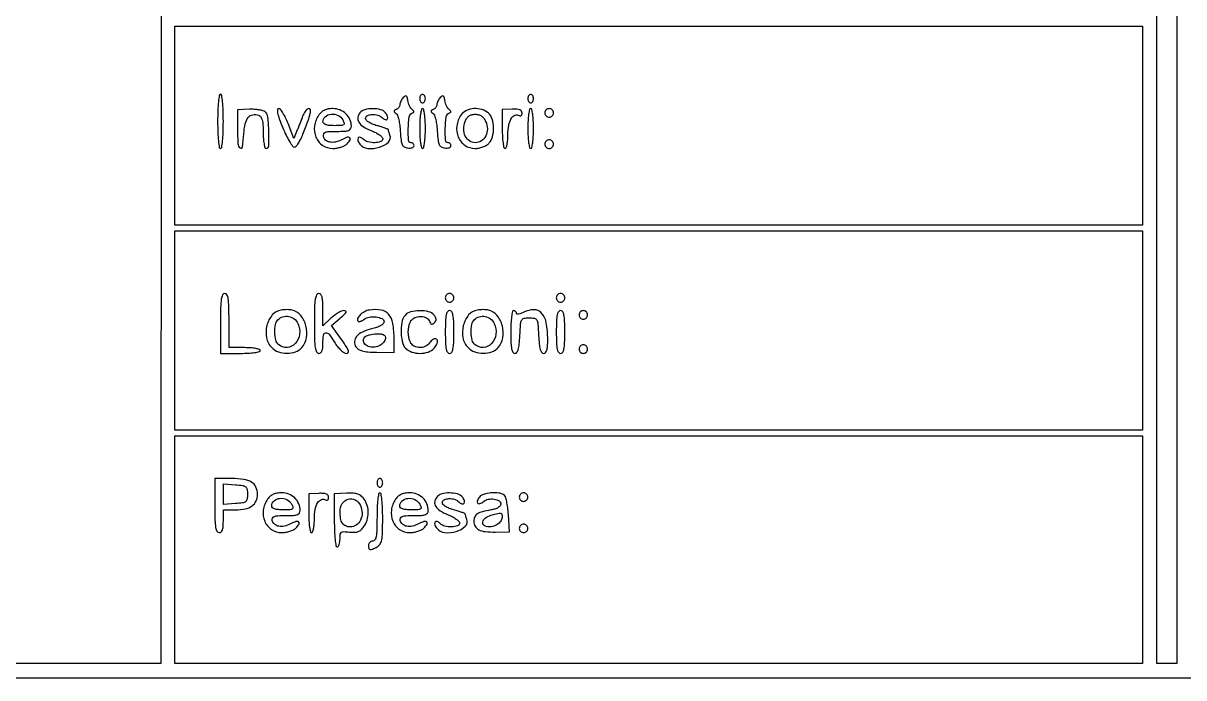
# Model space of a CAD drawing. Extents: x 0 to 836, y 5 to 589.
# Drawn here: x 693.1 to 727.6, y 4.74 to 24.2 of the extents above; entities that cross this region are included whole.
import ezdxf

# ---------------------------------------------------------------- set-up
doc = ezdxf.new("R2010")
doc.units = 0
doc.header["$MEASUREMENT"] = 0

msp = doc.modelspace()

# ---------------------------------------------------------------- linework, layer by layer
for points in [[(201.712326, 537.783562, -0.000001), (217.055896, 537.76491, -0.426088)], [(546.957638, 269.095817, -0.000001), (546.976289, 285.583213, -0.415883)], [(420.497259, 588.710259, 0.000013), (261.145696, 588.714318, 0.000021), (126.989856, 588.708632)], [(718.0002, 320.588723, -0.000011), (717.997333, 194.273324, -0.000202)], [(604.852986, 529.408162, -0.000002), (620.423836, 529.389509, -0.550615)], [(238.738155, 529.614638, -0.000002), (224.300981, 529.63329, -0.415836)], [(308.18842, 529.408162, -0.000002), (322.638019, 529.38951, -0.415836)], [(531.796111, 538.074638, -0.000002), (517.6951, 538.093291, -0.426056)], [(693.315638, 481.579418, -0.000002), (693.334294, 494.031443, -0.550517)], [(693.109162, 421.684687, -0.000002), (693.090507, 409.236574, -0.415775)], [(420.462, 4.7376), (836.1018, 4.7376), (836.1018, 4.9491, 0.047675), (836.091092, 5.061147, 0.173074), (836.05527, 5.121825, 0.144586), (835.98451, 5.152374, 0.030103), (835.848, 5.1606), (835.5942, 5.1606), (835.5942, 29.943407, 0.000223), (835.589332, 40.867792, 0.000628), (835.572933, 48.504221, 0.000026), (835.551504, 54.703733, 0.258997), (835.509671, 54.778456, -0.259848), (835.46748, 54.854103), (835.446278, 121.592707, -0.000059), (835.429914, 203.53197, -0.00002), (835.42504, 321.569549)], [(420.2505, 588.3084), (835.2558, 588.3084), (835.2558, 342.125004), (835.2558, 95.941608), (834.226362, 95.917854, 0.005656), (833.744752, 95.901288, 0.018842), (833.42937, 95.874932, 0.021618), (833.219886, 95.840203, 0.266746), (833.161812, 95.78835, 0.435089), (833.190699, 95.735497, 0.036882), (833.361226, 95.705153, 0.021253), (833.660636, 95.687207, 0.004341), (834.19125, 95.6826), (835.2558, 95.6826), (835.2558, 75.251752), (835.2558, 54.820903), (766.24335, 54.799702), (697.2309, 54.7785), (697.209608, 29.96955), (697.188315, 5.1606), (351.216758, 5.1606)], [(718.148241, 147.565102, 0.000075), (718.164575, 211.571705, 0.000026), (718.1694, 303.889409)], [(598.142374, 133.226362, -0.000004), (607.061927, 133.207701, -0.425827)], [(717.979042, 153.570589, -0.000014), (717.95733, 128.915092, -0.566366)]]:
    msp.add_lwpolyline(points, format="xyb")
for points in [[(727.3908, 26.7336), (727.3908, 5.1606), (727.0947, 5.1606), (726.7986, 5.1606), (726.7986, 26.7336), (726.7986, 48.3066), (727.0947, 48.3066), (727.3908, 48.3066)], [(726.3756, 21.15), (726.3756, 18.189), (711.9936, 18.189), (697.6116, 18.189), (697.6116, 21.15), (697.6116, 24.111), (711.9936, 24.111), (726.3756, 24.111)], [(726.3756, 15.0588), (726.3756, 12.0978), (711.9936, 12.0978), (697.6116, 12.0978), (697.6116, 15.0588), (697.6116, 18.0198), (711.9936, 18.0198), (726.3756, 18.0198)], [(726.3756, 8.5446), (726.3756, 5.1606), (711.9936, 5.1606), (697.6116, 5.1606), (697.6116, 8.5446), (697.6116, 11.9286), (711.9936, 11.9286), (726.3756, 11.9286)]]:
    msp.add_lwpolyline(points, close=True)
for points in [[(698.8806, 21.2769, 0.008575), (698.886202, 20.950293, 0.017647), (698.903976, 20.695275, 0.013417), (698.929345, 20.503778, 0.368504), (698.9652, 20.4732, 0.368504), (699.001055, 20.503778, 0.013417), (699.026424, 20.695275, 0.017647), (699.044198, 20.950293, 0.008575), (699.0498, 21.2769, 0.008575), (699.044198, 21.603507, 0.017647), (699.026424, 21.858525, 0.013417), (699.001055, 22.050022, 0.368504), (698.9652, 22.0806, 0.368504), (698.929345, 22.050022, 0.013417), (698.903976, 21.858525, 0.017647), (698.886202, 21.603507, 0.008575)], [(704.40075, 21.984384, 0.042353), (704.36028, 21.935914, 0.036032), (704.326064, 21.878704, 0.037585), (704.302521, 21.821727, 0.079342), (704.295, 21.77463, -0.091862), (704.287115, 21.732074, -0.065334), (704.263936, 21.689331, -0.063602), (704.229679, 21.652883, -0.076118), (704.18925, 21.628791, 0.045307), (704.141542, 21.604195, 0.244678), (704.127406, 21.579749, 0.216177), (704.138593, 21.551857, 0.036112), (704.184159, 21.514144, -0.157015), (704.224848, 21.459509, -0.023962), (704.262958, 21.32734, -0.024837), (704.293645, 21.161667, -0.019234), (704.311059, 20.978953, 0.011502), (704.332055, 20.715628, 0.078477), (704.365345, 20.590081, 0.160354), (704.425398, 20.523492, 0.094753), (704.52765, 20.488466, 0.045002), (704.600538, 20.484736, 0.070854), (704.662085, 20.495953, 0.099259), (704.703271, 20.519514, 0.216622), (704.718, 20.551916, 0.092378), (704.711563, 20.586458, 0.096128), (704.693149, 20.61582, 0.099346), (704.665679, 20.635471, 0.106123), (704.6334, 20.6424, -0.394209), (704.5569, 20.713811, -0.023242), (704.549167, 21.060475, -0.02351), (704.574227, 21.411936, -0.273299), (704.65455, 21.517209, 0.048491), (704.700624, 21.541335, 0.233102), (704.715254, 21.566107, 0.216724), (704.704974, 21.59415, 0.042346), (704.663079, 21.630009, -0.088464), (704.623651, 21.670587, -0.03721), (704.585698, 21.736843, -0.035325), (704.55471, 21.815526, -0.038523), (704.536179, 21.895554, 0.021501), (704.516653, 21.995178, 0.190697), (704.491378, 22.03108, 0.303765), (704.456391, 22.030755, 0.047872)], [(704.8872, 21.9537, 0.064853), (704.893519, 21.905186, 0.082425), (704.912051, 21.864077, 0.098894), (704.939537, 21.836577, 0.148195), (704.9718, 21.8268, 0.148195), (705.004063, 21.836577, 0.098894), (705.031549, 21.864077, 0.082425), (705.050081, 21.905186, 0.064853), (705.0564, 21.9537, 0.064853), (705.050081, 22.002214, 0.082425), (705.031549, 22.043323, 0.098894), (705.004063, 22.070823, 0.148195), (704.9718, 22.0806, 0.148195), (704.939537, 22.070823, 0.098894), (704.912051, 22.043323, 0.082425), (704.893519, 22.002214, 0.064853)], [(705.50055, 21.984384, 0.042353), (705.46008, 21.935914, 0.036032), (705.425864, 21.878704, 0.037585), (705.402321, 21.821727, 0.079342), (705.3948, 21.77463, -0.091862), (705.386915, 21.732074, -0.065334), (705.363736, 21.689331, -0.063602), (705.329479, 21.652883, -0.076118), (705.28905, 21.628791, 0.045307), (705.241342, 21.604195, 0.244678), (705.227206, 21.579749, 0.216177), (705.238393, 21.551857, 0.036112), (705.283959, 21.514144, -0.157015), (705.324648, 21.459509, -0.023962), (705.362758, 21.32734, -0.024837), (705.393445, 21.161667, -0.019234), (705.410859, 20.978953, 0.011502), (705.431855, 20.715628, 0.078477), (705.465145, 20.590081, 0.160354), (705.525198, 20.523492, 0.094753), (705.62745, 20.488466, 0.045002), (705.700338, 20.484736, 0.070854), (705.761885, 20.495953, 0.099259), (705.803071, 20.519514, 0.216622), (705.8178, 20.551916, 0.092378), (705.811363, 20.586458, 0.096128), (705.792949, 20.61582, 0.099346), (705.765479, 20.635471, 0.106123), (705.7332, 20.6424, -0.394209), (705.6567, 20.713811, -0.023242), (705.648967, 21.060475, -0.02351), (705.674027, 21.411936, -0.273299), (705.75435, 21.517209, 0.048491), (705.800424, 21.541335, 0.233102), (705.815054, 21.566107, 0.216724), (705.804774, 21.59415, 0.042346), (705.762879, 21.630009, -0.088464), (705.723451, 21.670587, -0.03721), (705.685498, 21.736843, -0.035325), (705.65451, 21.815526, -0.038523), (705.635979, 21.895554, 0.021501), (705.616453, 21.995178, 0.190697), (705.591178, 22.03108, 0.303765), (705.556191, 22.030755, 0.047872)], [(708.102, 21.9537, 0.064853), (708.108319, 21.905186, 0.082425), (708.126851, 21.864077, 0.098894), (708.154337, 21.836577, 0.148195), (708.1866, 21.8268, 0.148195), (708.218863, 21.836577, 0.098894), (708.246349, 21.864077, 0.082425), (708.264881, 21.905186, 0.064853), (708.2712, 21.9537, 0.064853), (708.264881, 22.002214, 0.082425), (708.246349, 22.043323, 0.098894), (708.218863, 22.070823, 0.148195), (708.1866, 22.0806, 0.148195), (708.154337, 22.070823, 0.098894), (708.126851, 22.043323, 0.082425), (708.108319, 22.002214, 0.064853)], [(699.4728, 21.047423, 0.013545), (699.4846, 20.61192, 0.222411), (699.551649, 20.48678, 0.574115), (699.622171, 20.516688, 0.017174), (699.658729, 20.908637, -0.0406), (699.700507, 21.205502, -0.112308), (699.790727, 21.394853, -0.178781), (699.924976, 21.476911, -0.141235), (700.095801, 21.462219, -0.148633), (700.161905, 21.410755, -0.088874), (700.204394, 21.319769, -0.050883), (700.227657, 21.173706, -0.014065), (700.2342, 20.941155, 0.017007), (700.240303, 20.761771, 0.027715), (700.259051, 20.610662, 0.026731), (700.285712, 20.497965, 0.332789), (700.3188, 20.4732, 0.401106), (700.398407, 20.549306, 0.017052), (700.403034, 20.975438, 0.019611), (700.376245, 21.403779, 0.196573), (700.293563, 21.558839, 0.105214), (700.228159, 21.593145, 0.02737), (700.111573, 21.619055, 0.026585), (699.9724, 21.634539, 0.02438), (699.828263, 21.635821), (699.4728, 21.621646)], [(700.817177, 21.08655, 0.015288), (700.914764, 20.867749, 0.022724), (701.014494, 20.683246, 0.019284), (701.105951, 20.543514, 0.242779), (701.160246, 20.5155, 0.213418), (701.211486, 20.538415, 0.033912), (701.280772, 20.627331, 0.032509), (701.352736, 20.750393, 0.023256), (701.417439, 20.8962, 0.004779), (701.571233, 21.302828, 0.031861), (701.632771, 21.510311, 0.092148), (701.637171, 21.61795, 0.372944), (701.591407, 21.6576, 0.159695), (701.550692, 21.644256, 0.054462), (701.504279, 21.601685, 0.047498), (701.459859, 21.540093, 0.039267), (701.424547, 21.46725, -0.000737), (701.38884, 21.376368, -0.000341), (701.342141, 21.258262, -0.000337), (701.292886, 21.134179, -0.000469), (701.248584, 21.0231), (701.147086, 20.7693), (700.975413, 21.21345, 0.020208), (700.90162, 21.383587, 0.02901), (700.821769, 21.527131, 0.028587), (700.746137, 21.632442, 0.226462), (700.69344, 21.6576, 0.390916), (700.656841, 21.623824, 0.073527), (700.663473, 21.524375, 0.034982), (700.713007, 21.354247, 0.008926)], [(701.888697, 21.469576, 0.118968), (701.760584, 21.14333, 0.134221), (701.803958, 20.81022, 0.14628), (702.004916, 20.565154, 0.149465), (702.305654, 20.4732, 0.04227), (702.424921, 20.483301, 0.036193), (702.547355, 20.513435, 0.037796), (702.655044, 20.557607, 0.080322), (702.727886, 20.610171, 0.051499), (702.822333, 20.726373, 0.389146), (702.811845, 20.790285, 0.257849), (702.730827, 20.80346, 0.036994), (702.571692, 20.732883, -0.06738), (702.387854, 20.664348, -0.10166), (702.217527, 20.660999, -0.133783), (702.09123, 20.721845, -0.167955), (702.026718, 20.833722, -0.148575), (702.034548, 20.908203, -0.20777), (702.08239, 20.953798, -0.077439), (702.192613, 20.975806, -0.010626), (702.427597, 20.9808, 0.01215), (702.657623, 20.98639, 0.072225), (702.775284, 21.00936, 0.16555), (702.834381, 21.055713, 0.1454), (702.8568, 21.131176, 0.103078), (702.814842, 21.332541, 0.099412), (702.695692, 21.50337, 0.097289), (702.51732, 21.617606, 0.094191), (702.3069, 21.6576, 0.040257), (702.169319, 21.646505, 0.065489), (702.057241, 21.612848, 0.072266), (701.965461, 21.554434, 0.062255)], [(702.603, 21.3192, -0.048527), (702.643418, 21.222095, -0.329941), (702.627123, 21.176023, -0.139944), (702.559199, 21.153861, -0.009325), (702.352177, 21.15, -0.021601), (702.201056, 21.156532, -0.058251), (702.095958, 21.178139, -0.098883), (702.033219, 21.21375, -0.217698), (702.0108, 21.2628, -0.214764), (702.080293, 21.417126, -0.158723), (702.25427, 21.492694, -0.136523), (702.460098, 21.456001, -0.159229)], [(703.111494, 21.531777, 0.14074), (703.049378, 21.390057, 0.177291), (703.080077, 21.251145, 0.114212), (703.213691, 21.120301, 0.043325), (703.448949, 21.003482, -0.027288), (703.578545, 20.944225, -0.03678), (703.68798, 20.87608, -0.040265), (703.765801, 20.809061, -0.197342), (703.7874, 20.756467, -0.322142), (703.72873, 20.674855, -0.075116), (703.552647, 20.643855, -0.065797), (703.35041, 20.665595, -0.137585), (703.21353, 20.74251, 0.101626), (703.123448, 20.801896, 0.339885), (703.059627, 20.78389, 0.255371), (703.048607, 20.705969, 0.083483), (703.108903, 20.602144, 0.197277), (703.34646, 20.475886, 0.098208), (703.691526, 20.5094, 0.118226), (703.957285, 20.664389, 0.302194), (704.003765, 20.871727, -0.008008), (703.985706, 20.921142, -0.00976), (703.970455, 20.967969, -0.008469), (703.959112, 21.007655, -0.065458), (703.9566, 21.026758, 0.307521), (703.945926, 21.042473, 0.007042), (703.857195, 21.07621, 0.013269), (703.747922, 21.112753, 0.008289), (703.6182, 21.15, -0.028805), (703.482494, 21.195066, -0.046854), (703.374425, 21.250214, -0.059249), (703.302373, 21.308941, -0.194545), (703.2798, 21.364761, -0.281895), (703.331481, 21.449144, -0.106319), (703.47088, 21.486212, -0.085477), (703.640269, 21.465359, -0.123718), (703.76907, 21.38829, 0.101626), (703.859152, 21.328904, 0.339885), (703.922973, 21.34691, 0.255371), (703.933993, 21.424831, 0.083483), (703.873697, 21.528656, 0.155469), (703.727557, 21.622245, 0.064348), (703.492247, 21.653635, 0.064406), (703.257077, 21.624195, 0.157509)], [(704.8872, 21.0654, 0.01259), (704.893074, 20.832159, 0.022889), (704.911371, 20.6424, 0.020168), (704.9375, 20.500605, 0.350432), (704.9718, 20.4732, 0.350432), (705.0061, 20.500605, 0.020168), (705.032229, 20.6424, 0.022889), (705.050526, 20.832159, 0.01259), (705.0564, 21.0654, 0.01259), (705.050526, 21.298641, 0.022889), (705.032229, 21.4884, 0.020168), (705.0061, 21.630195, 0.350432), (704.9718, 21.6576, 0.350432), (704.9375, 21.630195, 0.020168), (704.911371, 21.4884, 0.022889), (704.893074, 21.298641, 0.01259)], [(706.118697, 21.469576, 0.119249), (705.991424, 21.144943, 0.1324), (706.033995, 20.81156, 0.145033), (706.232224, 20.565591, 0.152262), (706.528585, 20.4732, 0.045403), (706.649175, 20.484173, 0.043237), (706.767874, 20.516757, 0.045735), (706.871546, 20.566292, 0.074661), (706.946788, 20.627911, 0.119667), (707.051575, 20.820931, 0.06903), (707.083743, 21.084776, 0.069991), (707.043103, 21.342713, 0.135624), (706.932089, 21.517588, 0.110056), (706.738208, 21.627655, 0.089252), (706.50024, 21.656125, 0.092816), (706.275474, 21.600153, 0.133439)], [(706.848393, 21.2769, -0.102289), (706.898731, 21.055601, -0.119694), (706.852159, 20.845827, -0.134371), (706.720949, 20.697385, -0.145972), (706.53662, 20.6424, -0.152935), (706.364978, 20.696158, -0.132643), (706.243055, 20.840906, -0.111972), (706.197883, 21.049512, -0.08862), (706.2408, 21.2769, -0.054906), (706.290117, 21.373265, -0.092103), (706.353006, 21.438588, -0.09468), (706.433836, 21.475845, -0.06085), (706.53662, 21.4884, -0.063752), (706.638485, 21.475359, -0.085559), (706.72311, 21.437022, -0.082383), (706.792266, 21.371231, -0.054658)], [(707.3406, 21.051692, 0.012978), (707.346498, 20.824495, 0.02333), (707.364843, 20.638973, 0.020746), (707.39103, 20.500344, 0.348853), (707.4252, 20.4732, 0.319735), (707.458152, 20.496671, 0.032693), (707.484949, 20.594413, 0.03126), (707.50369, 20.727674, 0.019308), (707.5098, 20.885841, -0.043929), (707.534108, 21.161987, -0.090522), (707.609462, 21.364542, -0.163868), (707.719512, 21.458988, -0.238887), (707.844494, 21.44839, 0.127645), (707.878057, 21.438021, 0.189245), (707.90686, 21.447833, 0.146872), (707.926277, 21.477681, 0.071393), (707.9328, 21.523131, 0.154955), (707.914272, 21.581481, 0.14503), (707.865043, 21.620309, 0.080855), (707.776525, 21.639955, 0.02366), (707.6367, 21.641316), (707.3406, 21.630185)], [(708.102, 21.0654, 0.01259), (708.107874, 20.832159, 0.022889), (708.126171, 20.6424, 0.020168), (708.1523, 20.500605, 0.350432), (708.1866, 20.4732, 0.350432), (708.2209, 20.500605, 0.020168), (708.247029, 20.6424, 0.022889), (708.265326, 20.832159, 0.01259), (708.2712, 21.0654, 0.01259), (708.265326, 21.298641, 0.022889), (708.247029, 21.4884, 0.020168), (708.2209, 21.630195, 0.350432), (708.1866, 21.6576, 0.350432), (708.1523, 21.630195, 0.020168), (708.126171, 21.4884, 0.022889), (708.107874, 21.298641, 0.01259)], [(708.6096, 21.5307, 0.099038), (708.619288, 21.48227, 0.097945), (708.646877, 21.441077, 0.097945), (708.68807, 21.413488, 0.099038), (708.7365, 21.4038, 0.099038), (708.78493, 21.413488, 0.097945), (708.826123, 21.441077, 0.097945), (708.853712, 21.48227, 0.099038), (708.8634, 21.5307, 0.099038), (708.853712, 21.57913, 0.097945), (708.826123, 21.620323, 0.097945), (708.78493, 21.647912, 0.099038), (708.7365, 21.6576, 0.099038), (708.68807, 21.647912, 0.097945), (708.646877, 21.620323, 0.097945), (708.619288, 21.57913, 0.099038)], [(708.6096, 20.6001, 0.099038), (708.619288, 20.55167, 0.097945), (708.646877, 20.510477, 0.097945), (708.68807, 20.482888, 0.099038), (708.7365, 20.4732, 0.099038), (708.78493, 20.482888, 0.097945), (708.826123, 20.510477, 0.097945), (708.853712, 20.55167, 0.099038), (708.8634, 20.6001, 0.099038), (708.853712, 20.64853, 0.097945), (708.826123, 20.689723, 0.097945), (708.78493, 20.717312, 0.099038), (708.7365, 20.727, 0.099038), (708.68807, 20.717312, 0.097945), (708.646877, 20.689723, 0.097945), (708.619288, 20.64853, 0.099038)], [(698.9652, 15.2703), (698.9652, 14.382), (699.5574, 14.382, 0.01259), (699.790641, 14.387874, 0.022889), (699.9804, 14.406171, 0.020168), (700.122195, 14.4323, 0.350432), (700.1496, 14.4666, 0.332234), (700.124891, 14.499681, 0.026982), (700.012918, 14.526349, 0.027868), (699.862666, 14.545096, 0.017105), (699.6843, 14.5512), (699.219, 14.5512), (699.219, 15.3549, 0.005528), (699.214267, 15.782995, 0.033635), (699.194511, 16.0035, 0.080293), (699.156512, 16.119387, 0.280451), (699.0921, 16.1586, 0.292784), (699.026954, 16.116876, 0.072528), (698.989371, 15.9894, 0.030643), (698.96982, 15.74744, 0.004841)], [(701.757, 15.2703, 0.004841), (701.76162, 14.79316, 0.030643), (701.781171, 14.5512, 0.072528), (701.818754, 14.423724, 0.292784), (701.8839, 14.382, 0.162841), (701.940357, 14.400888, 0.129215), (701.98043, 14.451668, 0.076643), (702.00381, 14.540233, 0.026284), (702.0108, 14.673107, -0.030348), (702.0262, 14.926598, -0.34454), (702.092629, 14.993086, -0.268199), (702.191223, 14.951188, -0.022835), (702.352487, 14.715081, 0.029794), (702.442403, 14.587289, 0.036128), (702.541708, 14.479605, 0.039195), (702.636225, 14.403907, 0.150351), (702.707431, 14.382, 0.224245), (702.760969, 14.407283, 0.26404), (702.770448, 14.461812, 0.062127), (702.714306, 14.572812, 0.007656), (702.558981, 14.796151), (702.261443, 15.210302), (702.523312, 15.430651, 0.010729), (702.651222, 15.543055, 0.089809), (702.697569, 15.604117, 0.397268), (702.687967, 15.636747, 0.132849), (702.63527, 15.651, 0.101936), (702.561643, 15.635832, 0.031149), (702.459694, 15.584222, 0.029744), (702.349935, 15.510674, 0.028544), (702.248079, 15.423672), (702.0108, 15.196344), (702.0108, 15.677472, 0.011512), (702.005237, 15.919059, 0.053008), (701.984072, 16.057262, 0.116526), (701.944681, 16.131132, 0.21547), (701.8839, 16.1586, 0.292784), (701.818754, 16.116876, 0.072528), (701.781171, 15.9894, 0.030643), (701.76162, 15.74744, 0.004841)], [(705.6486, 16.0317, 0.099038), (705.658288, 15.98327, 0.097945), (705.685877, 15.942077, 0.097945), (705.72707, 15.914488, 0.099038), (705.7755, 15.9048, 0.099038), (705.82393, 15.914488, 0.097945), (705.865123, 15.942077, 0.097945), (705.892712, 15.98327, 0.099038), (705.9024, 16.0317, 0.099038), (705.892712, 16.08013, 0.097945), (705.865123, 16.121323, 0.097945), (705.82393, 16.148912, 0.099038), (705.7755, 16.1586, 0.099038), (705.72707, 16.148912, 0.097945), (705.685877, 16.121323, 0.097945), (705.658288, 16.08013, 0.099038)], [(708.948, 16.0317, 0.099038), (708.957688, 15.98327, 0.097945), (708.985277, 15.942077, 0.097945), (709.02647, 15.914488, 0.099038), (709.0749, 15.9048, 0.099038), (709.12333, 15.914488, 0.097945), (709.164523, 15.942077, 0.097945), (709.192112, 15.98327, 0.099038), (709.2018, 16.0317, 0.099038), (709.192112, 16.08013, 0.097945), (709.164523, 16.121323, 0.097945), (709.12333, 16.148912, 0.099038), (709.0749, 16.1586, 0.099038), (709.02647, 16.148912, 0.097945), (708.985277, 16.121323, 0.097945), (708.957688, 16.08013, 0.099038)], [(700.763694, 15.669048, 0.182103), (700.504592, 15.522333, 0.113865), (700.345265, 15.20755, 0.10775), (700.335289, 14.839955, 0.150588), (700.488, 14.5512, 0.112377), (700.686971, 14.426016, 0.085831), (700.941405, 14.383251, 0.087083), (701.192001, 14.428449, 0.121356), (701.380108, 14.555408, 0.142013), (701.521151, 14.844855, 0.10583), (701.507016, 15.201678, 0.110387), (701.350351, 15.509826, 0.165994), (701.095871, 15.6664, 0.036233), (701.027761, 15.676704, 0.017438), (700.939483, 15.680489, 0.017189), (700.846716, 15.678039, 0.023552)], [(703.391694, 15.668679, 0.085609), (703.247517, 15.620775, 0.069955), (703.116136, 15.524728, 0.090202), (703.040581, 15.418879, 0.316311), (703.0542, 15.3408, 0.193082), (703.083339, 15.328345, 0.075505), (703.127519, 15.334044, 0.059956), (703.179095, 15.355774, 0.043576), (703.23034, 15.391257, -0.134209), (703.381823, 15.459981, -0.069567), (703.591115, 15.464202, -0.078662), (703.769613, 15.413696, -0.292447), (703.8297, 15.319751, -0.210924), (703.80558, 15.265117, -0.055803), (703.726541, 15.207754, -0.0437), (703.607934, 15.153507, -0.025046), (703.457125, 15.108251, 0.045355), (703.182101, 15.013401, 0.109108), (703.010269, 14.885436, 0.168818), (702.950301, 14.734793, 0.152998), (702.993388, 14.57235, 0.117204), (703.0666, 14.50071, 0.072333), (703.178252, 14.453928, 0.044857), (703.346567, 14.426297, 0.013454), (703.606305, 14.414301), (704.1258, 14.404303), (704.1258, 14.810644, 0.039662), (704.089061, 15.273065, 0.138158), (703.964526, 15.542372, 0.178717), (703.740169, 15.667686, 0.076564)], [(704.453409, 15.511097, 0.131143), (704.355094, 15.297813, 0.054748), (704.335399, 14.979217, 0.054966), (704.384103, 14.672478, 0.169634), (704.50152, 14.50208, 0.09786), (704.714035, 14.402998, 0.081022), (704.963404, 14.383136, 0.085787), (705.193022, 14.44259, 0.134621), (705.349024, 14.57191, 0.08289), (705.416432, 14.713035, 0.319897), (705.385932, 14.799531, 0.315768), (705.293495, 14.799609, 0.082324), (705.181351, 14.689741, -0.117931), (705.071848, 14.596634, -0.100402), (704.925347, 14.556131, -0.099768), (704.773852, 14.575825, -0.114811), (704.65032, 14.65272, -0.093371), (704.611279, 14.709885, -0.035226), (704.578621, 14.801457, -0.033385), (704.556289, 14.90865, -0.034678), (704.5488, 15.0165, -0.034678), (704.556289, 15.12435, -0.033385), (704.578621, 15.231543, -0.035226), (704.611279, 15.323115, -0.093371), (704.65032, 15.38028, -0.121979), (704.780361, 15.458697, -0.093971), (704.945572, 15.47736, -0.10307), (705.093638, 15.434732, -0.181622), (705.177022, 15.340753, 0.04357), (705.207784, 15.277636, 0.185075), (705.240267, 15.252205, 0.2147), (705.278111, 15.256952, 0.059481), (705.326308, 15.294868, 0.073494), (705.365047, 15.347043, 0.138394), (705.37625, 15.39788, 0.115945), (705.359766, 15.453324, 0.043246), (705.313176, 15.520515, 0.163337), (705.152447, 15.620002, 0.060422), (704.884301, 15.649548, 0.06033), (704.615791, 15.614043, 0.157814)], [(705.6486, 15.0165, 0.007659), (705.653657, 14.686372, 0.041714), (705.67398, 14.5089, 0.098409), (705.712762, 14.415505, 0.250296), (705.7755, 14.382, 0.250296), (705.838238, 14.415505, 0.098409), (705.87702, 14.5089, 0.041714), (705.897343, 14.686372, 0.007659), (705.9024, 15.0165, 0.007659), (705.897343, 15.346628, 0.041714), (705.87702, 15.5241, 0.098409), (705.838238, 15.617495, 0.250296), (705.7755, 15.651, 0.250296), (705.712762, 15.617495, 0.098409), (705.67398, 15.5241, 0.041714), (705.653657, 15.346628, 0.007659)], [(706.601094, 15.669048, 0.182103), (706.341992, 15.522333, 0.113865), (706.182665, 15.20755, 0.10775), (706.172689, 14.839955, 0.150588), (706.3254, 14.5512, 0.112377), (706.524371, 14.426016, 0.085831), (706.778805, 14.383251, 0.087083), (707.029401, 14.428449, 0.121356), (707.217508, 14.555408, 0.142013), (707.358551, 14.844855, 0.10583), (707.344416, 15.201678, 0.110387), (707.187751, 15.509826, 0.165994), (706.933271, 15.6664, 0.036233), (706.865161, 15.676704, 0.017438), (706.776883, 15.680489, 0.017189), (706.684116, 15.678039, 0.023552)], [(707.980528, 15.604377, -0.027545), (707.897285, 15.566853, -0.054463), (707.827322, 15.548271, -0.094078), (707.780688, 15.549989, -0.34991), (707.7636, 15.571417, 0.105462), (707.757123, 15.601782, 0.099237), (707.738749, 15.627623, 0.096309), (707.711295, 15.644943, 0.092966), (707.679, 15.651, 0.354925), (707.644328, 15.622841, 0.018508), (707.61837, 15.471225, 0.02162), (707.600206, 15.268399, 0.011522), (707.5944, 15.0165, 0.007902), (707.599526, 14.692167, 0.039937), (707.619645, 14.512375, 0.089483), (707.657093, 14.415757, 0.261355), (707.717263, 14.382, 0.239244), (707.776644, 14.412138, 0.089857), (707.818604, 14.498506, 0.045136), (707.84725, 14.653463, 0.011248), (707.865313, 14.91075, -0.006779), (707.886529, 15.257218, -0.103061), (707.919603, 15.372189, -0.226302), (707.989661, 15.424369, -0.048806), (708.1443, 15.4395, -0.048806), (708.298939, 15.424369, -0.226302), (708.368997, 15.372189, -0.103061), (708.402071, 15.257218, -0.006779), (708.423287, 14.91075, 0.011248), (708.44135, 14.653463, 0.045136), (708.469996, 14.498506, 0.089857), (708.511956, 14.412138, 0.239244), (708.571337, 14.382, 0.210103), (708.628454, 14.407109, 0.114554), (708.666826, 14.475018, 0.056891), (708.688267, 14.598043, 0.014723), (708.6942, 14.799493, 0.043272), (708.651861, 15.287796, 0.138991), (708.511489, 15.578989, 0.217218), (708.283815, 15.680008, 0.117636)], [(708.948, 15.0165, 0.007659), (708.953057, 14.686372, 0.041714), (708.97338, 14.5089, 0.098409), (709.012162, 14.415505, 0.250296), (709.0749, 14.382, 0.250296), (709.137638, 14.415505, 0.098409), (709.17642, 14.5089, 0.041714), (709.196743, 14.686372, 0.007659), (709.2018, 15.0165, 0.007659), (709.196743, 15.346628, 0.041714), (709.17642, 15.5241, 0.098409), (709.137638, 15.617495, 0.250296), (709.0749, 15.651, 0.250296), (709.012162, 15.617495, 0.098409), (708.97338, 15.5241, 0.041714), (708.953057, 15.346628, 0.007659)], [(709.6248, 15.5241, 0.099038), (709.634488, 15.47567, 0.097945), (709.662077, 15.434477, 0.097945), (709.70327, 15.406888, 0.099038), (709.7517, 15.3972, 0.099038), (709.80013, 15.406888, 0.097945), (709.841323, 15.434477, 0.097945), (709.868912, 15.47567, 0.099038), (709.8786, 15.5241, 0.099038), (709.868912, 15.57253, 0.097945), (709.841323, 15.613723, 0.097945), (709.80013, 15.641312, 0.099038), (709.7517, 15.651, 0.099038), (709.70327, 15.641312, 0.097945), (709.662077, 15.613723, 0.097945), (709.634488, 15.57253, 0.099038)], [(701.266346, 15.266891, -0.137801), (701.315006, 14.952693, -0.155925), (701.18833, 14.676179, -0.191332), (700.948012, 14.558977, -0.194495), (700.694843, 14.639665, -0.157008), (700.608721, 14.775038, -0.056849), (700.576194, 15.003294, -0.056762), (700.595999, 15.234561, -0.147702), (700.67412, 15.38028, -0.124304), (700.822688, 15.468945, -0.120552), (700.997346, 15.47782, -0.119369), (701.157682, 15.40491, -0.120292)], [(707.103746, 15.266891, -0.137801), (707.152406, 14.952693, -0.155925), (707.02573, 14.676179, -0.191332), (706.785412, 14.558977, -0.194495), (706.532243, 14.639665, -0.157008), (706.446121, 14.775038, -0.056849), (706.413594, 15.003294, -0.056762), (706.433399, 15.234561, -0.147702), (706.51152, 15.38028, -0.124304), (706.660088, 15.468945, -0.120552), (706.834746, 15.47782, -0.119369), (706.995082, 15.40491, -0.120292)], [(703.872, 14.857659, -0.145765), (703.835831, 14.736228, -0.101543), (703.734475, 14.634054, -0.091333), (703.590215, 14.572232, -0.091289), (703.433371, 14.565856, -0.121516), (703.292983, 14.622464, -0.171682), (703.216889, 14.732361, -0.223113), (703.236512, 14.844342, -0.178024), (703.338421, 14.914953, -0.029354), (703.552466, 14.957204, -0.060866), (703.722494, 14.959689, -0.099749), (703.832241, 14.92504, -0.273034)], [(709.6248, 14.5089, 0.099038), (709.634488, 14.46047, 0.097945), (709.662077, 14.419277, 0.097945), (709.70327, 14.391688, 0.099038), (709.7517, 14.382, 0.099038), (709.80013, 14.391688, 0.097945), (709.841323, 14.419277, 0.097945), (709.868912, 14.46047, 0.099038), (709.8786, 14.5089, 0.099038), (709.868912, 14.55733, 0.097945), (709.841323, 14.598523, 0.097945), (709.80013, 14.626112, 0.099038), (709.7517, 14.6358, 0.099038), (709.70327, 14.626112, 0.097945), (709.662077, 14.598523, 0.097945), (709.634488, 14.55733, 0.099038)], [(698.796, 9.8559, 0.005528), (698.800733, 9.427805, 0.033635), (698.820489, 9.2073, 0.080293), (698.858488, 9.091413, 0.280451), (698.9229, 9.0522, 0.176579), (698.980838, 9.07332, 0.128937), (699.020719, 9.12975, 0.069535), (699.043321, 9.23086, 0.020272), (699.0498, 9.3906), (699.0498, 9.729), (699.424457, 9.729, 0.051732), (699.703134, 9.757911, 0.105764), (699.903099, 9.846608, 0.131608), (700.022363, 9.993836, 0.105169), (700.065, 10.1943, 0.107728), (700.018441, 10.407886, 0.150241), (699.88921, 10.553019, 0.10253), (699.657987, 10.63499, 0.034099), (699.297557, 10.6596), (698.796, 10.6596)], [(699.7689, 10.1943, -0.038508), (699.757407, 10.045296, -0.191157), (699.71562, 9.974255, -0.13272), (699.626689, 9.936924, -0.015327), (699.40935, 9.914486), (699.0498, 9.888471), (699.0498, 10.1943), (699.0498, 10.500129), (699.40935, 10.474114, -0.015327), (699.626689, 10.451676, -0.13272), (699.71562, 10.414345, -0.191157), (699.757407, 10.343304, -0.038508)], [(703.6182, 10.5327, 0.064853), (703.624519, 10.484186, 0.082425), (703.643051, 10.443077, 0.098894), (703.670537, 10.415577, 0.148195), (703.7028, 10.4058, 0.148195), (703.735063, 10.415577, 0.098894), (703.762549, 10.443077, 0.082425), (703.781081, 10.484186, 0.064853), (703.7874, 10.5327, 0.064853), (703.781081, 10.581214, 0.082425), (703.762549, 10.622323, 0.098894), (703.735063, 10.649823, 0.148195), (703.7028, 10.6596, 0.148195), (703.670537, 10.649823, 0.098894), (703.643051, 10.622323, 0.082425), (703.624519, 10.581214, 0.064853)], [(700.365897, 10.048576, 0.118968), (700.237784, 9.72233, 0.134221), (700.281158, 9.38922, 0.14628), (700.482116, 9.144154, 0.149465), (700.782854, 9.0522, 0.04227), (700.902121, 9.062301, 0.036193), (701.024555, 9.092435, 0.037796), (701.132244, 9.136607, 0.080322), (701.205086, 9.189171, 0.051499), (701.299533, 9.305373, 0.389146), (701.289045, 9.369285, 0.257849), (701.208027, 9.38246, 0.036994), (701.048892, 9.311883, -0.06738), (700.865054, 9.243348, -0.10166), (700.694727, 9.239999, -0.133783), (700.56843, 9.300845, -0.167955), (700.503918, 9.412722, -0.148575), (700.511748, 9.487203, -0.20777), (700.55959, 9.532798, -0.077439), (700.669813, 9.554806, -0.010626), (700.904797, 9.5598, 0.01215), (701.134823, 9.56539, 0.072225), (701.252484, 9.58836, 0.16555), (701.311581, 9.634713, 0.1454), (701.334, 9.710176, 0.103078), (701.292042, 9.911541, 0.099412), (701.172892, 10.08237, 0.097289), (700.99452, 10.196606, 0.094191), (700.7841, 10.2366, 0.040257), (700.646519, 10.225505, 0.065489), (700.534441, 10.191848, 0.072266), (700.442661, 10.133434, 0.062255)], [(701.0802, 9.8982, -0.048527), (701.120618, 9.801095, -0.329941), (701.104323, 9.755023, -0.139944), (701.036399, 9.732861, -0.009325), (700.829377, 9.729, -0.021601), (700.678256, 9.735532, -0.058251), (700.573158, 9.757139, -0.098883), (700.510419, 9.79275, -0.217698), (700.488, 9.8418, -0.214764), (700.557493, 9.996126, -0.158723), (700.73147, 10.071694, -0.136523), (700.937298, 10.035001, -0.159229)], [(701.5878, 9.630692, 0.012978), (701.593698, 9.403495, 0.02333), (701.612043, 9.217973, 0.020746), (701.63823, 9.079344, 0.348853), (701.6724, 9.0522, 0.319735), (701.705352, 9.075671, 0.032693), (701.732149, 9.173413, 0.03126), (701.75089, 9.306674, 0.019308), (701.757, 9.464841, -0.043929), (701.781308, 9.740987, -0.090522), (701.856662, 9.943542, -0.163868), (701.966712, 10.037988, -0.238887), (702.091694, 10.02739, 0.127645), (702.125257, 10.017021, 0.189245), (702.15406, 10.026833, 0.146872), (702.173477, 10.056681, 0.071393), (702.18, 10.102131, 0.154955), (702.161472, 10.160481, 0.14503), (702.112243, 10.199309, 0.080855), (702.023725, 10.218955, 0.02366), (701.8839, 10.220316), (701.5878, 10.209185)], [(702.3492, 9.419183, 0.008758), (702.354815, 9.098636, 0.017916), (702.372615, 8.847846, 0.013753), (702.398027, 8.659611, 0.36761), (702.4338, 8.6292, 0.244277), (702.466262, 8.646066, 0.067438), (702.493549, 8.698764, 0.051887), (702.512234, 8.775305, 0.033951), (702.5184, 8.866012, -0.032148), (702.527244, 9.003417, -0.208799), (702.562085, 9.061511, -0.166277), (702.633688, 9.082827, -0.019007), (702.804073, 9.069474, 0.034026), (702.953485, 9.062268, 0.087064), (703.059415, 9.083028, 0.097772), (703.144589, 9.136681, 0.050724), (703.227073, 9.232186, 0.075117), (703.324248, 9.4278, 0.076306), (703.358602, 9.642326, 0.076844), (703.326986, 9.855971, 0.077834), (703.23236, 10.049065, 0.062865), (703.147394, 10.142761, 0.094751), (703.051993, 10.197348, 0.070409), (702.922887, 10.222203, 0.021857), (702.72476, 10.223372), (702.3492, 10.209167)], [(703.125993, 9.8559, -0.102905), (703.175388, 9.637515, -0.115464), (703.130004, 9.427229, -0.130839), (703.002839, 9.277071, -0.153162), (702.825365, 9.2214, -0.103388), (702.688098, 9.25009, -0.142326), (702.591837, 9.330324, -0.106458), (702.535913, 9.469899, -0.042268), (702.5184, 9.676699, -0.137047), (702.585326, 9.916286, -0.186933), (702.761248, 10.051809, -0.204625), (702.969821, 10.027321, -0.156949)], [(703.6182, 9.5175, -0.00643), (703.613325, 9.138414, -0.037256), (703.593318, 8.9394, -0.088943), (703.554917, 8.834879, -0.266366), (703.4913, 8.7984, 0.099038), (703.44287, 8.788712, 0.097945), (703.401677, 8.761123, 0.097945), (703.374088, 8.71993, 0.099038), (703.3644, 8.6715, 0.065247), (703.375843, 8.584183, 0.298334), (703.412126, 8.551691, 0.145547), (703.48035, 8.561208, 0.015936), (703.623762, 8.632177, 0.128928), (703.710451, 8.712587, 0.094139), (703.759244, 8.835179, 0.041677), (703.782124, 9.046677, 0.006113), (703.7874, 9.478177, 0.009209), (703.781753, 9.784783, 0.018566), (703.763891, 10.025844, 0.014571), (703.738378, 10.20659, 0.365433), (703.7028, 10.2366, 0.362465), (703.667484, 10.207126, 0.015687), (703.641838, 10.035675, 0.019442), (703.623892, 9.80674, 0.009838)], [(704.172897, 10.048576, 0.118968), (704.044784, 9.72233, 0.134221), (704.088158, 9.38922, 0.14628), (704.289116, 9.144154, 0.149465), (704.589854, 9.0522, 0.04227), (704.709121, 9.062301, 0.036193), (704.831555, 9.092435, 0.037796), (704.939244, 9.136607, 0.080322), (705.012086, 9.189171, 0.051499), (705.106533, 9.305373, 0.389146), (705.096045, 9.369285, 0.257849), (705.015027, 9.38246, 0.036994), (704.855892, 9.311883, -0.06738), (704.672054, 9.243348, -0.10166), (704.501727, 9.239999, -0.133783), (704.37543, 9.300845, -0.167955), (704.310918, 9.412722, -0.148575), (704.318748, 9.487203, -0.20777), (704.36659, 9.532798, -0.077439), (704.476813, 9.554806, -0.010626), (704.711797, 9.5598, 0.01215), (704.941823, 9.56539, 0.072225), (705.059484, 9.58836, 0.16555), (705.118581, 9.634713, 0.1454), (705.141, 9.710176, 0.103078), (705.099042, 9.911541, 0.099412), (704.979892, 10.08237, 0.097289), (704.80152, 10.196606, 0.094191), (704.5911, 10.2366, 0.040257), (704.453519, 10.225505, 0.065489), (704.341441, 10.191848, 0.072266), (704.249661, 10.133434, 0.062255)], [(704.8872, 9.8982, -0.048527), (704.927618, 9.801095, -0.329941), (704.911323, 9.755023, -0.139944), (704.843399, 9.732861, -0.009325), (704.636377, 9.729, -0.021601), (704.485256, 9.735532, -0.058251), (704.380158, 9.757139, -0.098883), (704.317419, 9.79275, -0.217698), (704.295, 9.8418, -0.214764), (704.364493, 9.996126, -0.158723), (704.53847, 10.071694, -0.136523), (704.744298, 10.035001, -0.159229)], [(705.395694, 10.110777, 0.14074), (705.333578, 9.969057, 0.177291), (705.364277, 9.830145, 0.114212), (705.497891, 9.699301, 0.043325), (705.733149, 9.582482, -0.027288), (705.862745, 9.523225, -0.03678), (705.97218, 9.45508, -0.040265), (706.050001, 9.388061, -0.197342), (706.0716, 9.335467, -0.322142), (706.01293, 9.253855, -0.075116), (705.836847, 9.222855, -0.065797), (705.63461, 9.244595, -0.137585), (705.49773, 9.32151, 0.101626), (705.407648, 9.380896, 0.339885), (705.343827, 9.36289, 0.255371), (705.332807, 9.284969, 0.083483), (705.393103, 9.181144, 0.197277), (705.63066, 9.054886, 0.098208), (705.975726, 9.0884, 0.118226), (706.241485, 9.243389, 0.302194), (706.287965, 9.450727, -0.008008), (706.269906, 9.500142, -0.00976), (706.254655, 9.546969, -0.008469), (706.243312, 9.586655, -0.065458), (706.2408, 9.605758, 0.307521), (706.230126, 9.621473, 0.007042), (706.141395, 9.65521, 0.013269), (706.032122, 9.691753, 0.008289), (705.9024, 9.729, -0.028805), (705.766694, 9.774066, -0.046854), (705.658625, 9.829214, -0.059249), (705.586573, 9.887941, -0.194545), (705.564, 9.943761, -0.281895), (705.615681, 10.028144, -0.106319), (705.75508, 10.065212, -0.085477), (705.924469, 10.044359, -0.123718), (706.05327, 9.96729, 0.101626), (706.143352, 9.907904, 0.339885), (706.207173, 9.92591, 0.255371), (706.218193, 10.003831, 0.083483), (706.157897, 10.107656, 0.155469), (706.011757, 10.201245, 0.064348), (705.776447, 10.232635, 0.064406), (705.541277, 10.203195, 0.157509)], [(706.662103, 10.107656, 0.073801), (706.597464, 10.001127, 0.295609), (706.610247, 9.929577, 0.310916), (706.679152, 9.914438, 0.076679), (706.783999, 9.977239, -0.123989), (706.925433, 10.044864, -0.087484), (707.102344, 10.049245, -0.104945), (707.245792, 9.995434, -0.256084), (707.2983, 9.899635, -0.178457), (707.277864, 9.844201, -0.084495), (707.218559, 9.794672, -0.060197), (707.124271, 9.75403, -0.031409), (706.999327, 9.725573, 0.022558), (706.749817, 9.673371, 0.081972), (706.60207, 9.608288, 0.134958), (706.523129, 9.519003, 0.114419), (706.4946, 9.395966, 0.1289), (706.534691, 9.243039, 0.147567), (706.643377, 9.138698, 0.093123), (706.836166, 9.081948, 0.030732), (707.132478, 9.07035), (707.5521, 9.079719), (707.522478, 9.59471, 0.016853), (707.504034, 9.796485, 0.022897), (707.472983, 9.976679, 0.020836), (707.435184, 10.119864, 0.177447), (707.395578, 10.171855, 0.115494), (707.235434, 10.228249, 0.04902), (707.006472, 10.230689, 0.048891), (706.787131, 10.18964, 0.149949)], [(707.8482, 10.1097, 0.099038), (707.857888, 10.06127, 0.097945), (707.885477, 10.020077, 0.097945), (707.92667, 9.992488, 0.099038), (707.9751, 9.9828, 0.099038), (708.02353, 9.992488, 0.097945), (708.064723, 10.020077, 0.097945), (708.092312, 10.06127, 0.099038), (708.102, 10.1097, 0.099038), (708.092312, 10.15813, 0.097945), (708.064723, 10.199323, 0.097945), (708.02353, 10.226912, 0.099038), (707.9751, 10.2366, 0.099038), (707.92667, 10.226912, 0.097945), (707.885477, 10.199323, 0.097945), (707.857888, 10.15813, 0.099038)], [(707.3406, 9.53442, -0.129079), (707.309383, 9.415514, -0.09981), (707.221474, 9.31374, -0.088619), (707.090435, 9.245083, -0.076611), (706.936777, 9.2214, -0.154423), (706.801951, 9.264058, -0.29442), (706.760905, 9.365267, -0.187112), (706.836908, 9.487218, -0.093306), (707.002644, 9.568808, -0.006661), (707.21033, 9.623626, -0.086753), (707.289675, 9.629323, -0.274533), (707.327053, 9.601652, -0.099745)], [(707.8482, 9.1791, 0.099038), (707.857888, 9.13067, 0.097945), (707.885477, 9.089477, 0.097945), (707.92667, 9.061888, 0.099038), (707.9751, 9.0522, 0.099038), (708.02353, 9.061888, 0.097945), (708.064723, 9.089477, 0.097945), (708.092312, 9.13067, 0.099038), (708.102, 9.1791, 0.099038), (708.092312, 9.22753, 0.097945), (708.064723, 9.268723, 0.097945), (708.02353, 9.296312, 0.099038), (707.9751, 9.306, 0.099038), (707.92667, 9.296312, 0.097945), (707.885477, 9.268723, 0.097945), (707.857888, 9.22753, 0.099038)]]:
    msp.add_lwpolyline(points, format="xyb", close=True)

doc.saveas('drawing.dxf')
